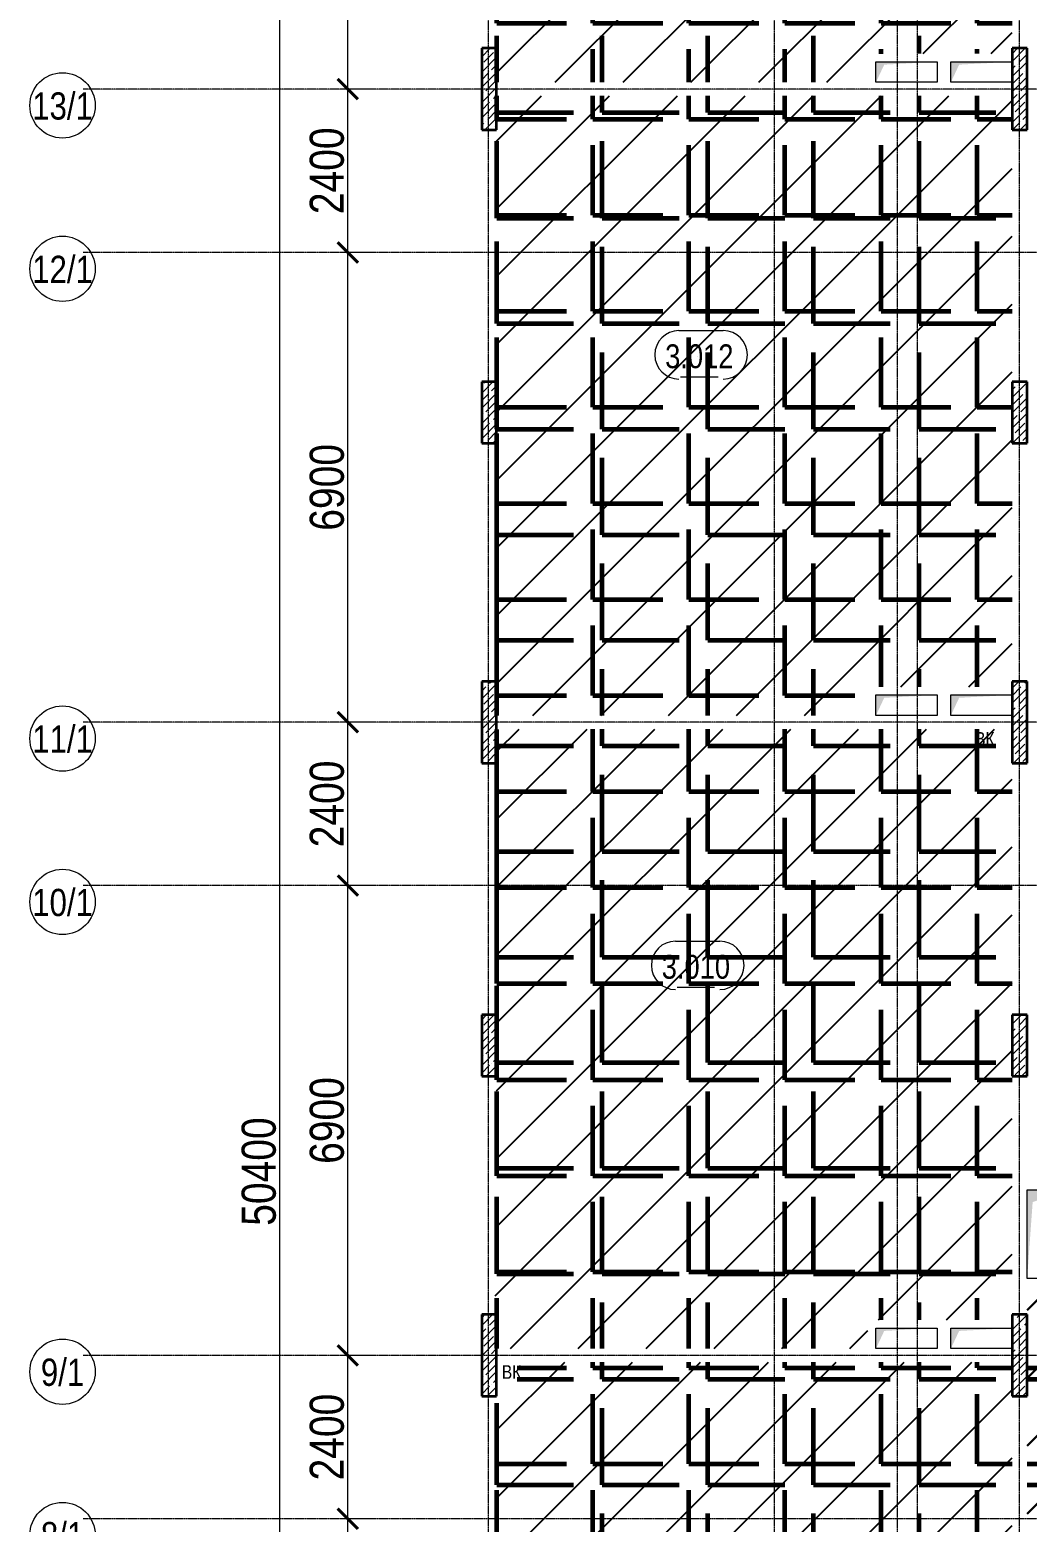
# Model space of a CAD drawing. Header units: millimetres. Extents: x -65509 to 912790, y 446 to 713294.
# Drawn here: x -6855 to 7790, y 340601 to 362521 of the extents above; entities that cross this region are included whole.
import ezdxf
from ezdxf.enums import TextEntityAlignment as Align

# ---------------------------------------------------------------- set-up
doc = ezdxf.new("R2010")
doc.units = ezdxf.units.MM
doc.linetypes.add('CENTER2', pattern=[28.575, 19.05, -3.175, 3.175, -3.175])
doc.linetypes.add('HIDDEN2', pattern=[4.7625, 3.175, -1.5875])
doc.layers.get('Defpoints').update_dxf_attribs({"color": 250})
doc.layers.add('1.1) Нал. пол 1 вып. классы в 1 блоке', color=5, linetype='Continuous')
for name, color, linetype, lineweight in [('8.1) Нал. пол 8 вып.', 190, 'Continuous', 30), ('8.2) Линолеум 8 вып', 90, 'Continuous', 60), ('9.1) Линолеум 9  9.2 Инв', 3, 'Continuous', 60), ('АР_Area', 250, 'Continuous', 5), ('АР_Колонны', 250, 'Continuous', 30), ('АР_Отверстия', 250, 'Continuous', 9), ('АР_Стены ЖБ', 250, 'Continuous', 35), ('АР_Штриховка', 250, 'Continuous', 0), ('ВК_Шахты', 250, 'Continuous', 9), ('ОВ_Шахты', 250, 'Continuous', 5), ('РД_Оси_100', 250, 'Continuous', 0), ('РД_Оси_размер', 250, 'Continuous', 0)]:
    doc.layers.add(name, color=color, linetype=linetype, lineweight=lineweight)
doc.styles.add('style1', font='ARIALN.TTF')
doc.styles.add('ккк', font='isocpeur.ttf', dxfattribs={"width": 0.85, "oblique": 15})
doc.dimstyles.new('Dim100_ареал', dxfattribs={"dimscale": 100, "dimtxt": 2.5, "dimasz": 1, "dimexe": 1, "dimexo": 1, "dimgap": 0.5, "dimtad": 1, "dimzin": 12, "dimdsep": 46, "dimtxsty": 'style1', "dimblk": 'ARCHTICK', "dimcen": 1, "dimdle": 1, "dimclrd": 256, "dimclre": 256, "dimaunit": 1, "dimadec": 0, "dimazin": 3, "dimtfac": 1, "dimtmove": 1, "dimatfit": 3, "dimldrblk": 'OPEN30', "dimfxl": 4, "dimfxlon": 1, "dimtolj": 1, "dimtzin": 0, "dimlwd": 9, "dimlwe": 9, "dimarcsym": 0})
pattern_1 = [(45, (-1573151.94, 142401.4), (-498.4042, 498.4042), [])]
pattern_2 = [(0, (0, 0), (0, 1550.67), [1127.76, -422.91]), (90, (0, 0), (-1550.67, 9e-14), [1127.76, -422.91])]
pattern_3 = [(0, (0, 0), (0, 1410.97), [1026.16, -384.81]), (90, (0, 0), (-1410.97, 9e-14), [1026.16, -384.81])]

# ---------------------------------------------------------------- blocks, each defined once
blk = doc.blocks.new('otv')
at = {"linetype": 'Continuous'}
blk.add_lwpolyline([(0, -1), (0, 0), (1, 0), (1, -1)], close=True, dxfattribs=at)
blk.add_solid([(0, -1), (0, 0), (0.135, -0.137), (1, 0)], dxfattribs=at)
blk = doc.blocks.new('A-iden')
at = {"linetype": 'Continuous', "lineweight": 5}
blk.add_circle((0, -4), 3, dxfattribs=at)
at = {"color": 0, "linetype": 'Continuous', "lineweight": 20, "style": 'ккк', "width": 0.85}
blk.add_attdef('ID', text='', height=8, dxfattribs=at).set_placement((0.31, -3.85), align=Align.MIDDLE_CENTER)
blk = doc.blocks.new('_ArchTick')
at = {"color": 0, "linetype": 'ByBlock', "const_width": 0.15}
blk.add_lwpolyline([(-0.5, -0.5), (0.5, 0.5)], dxfattribs=at)
blk = doc.blocks.new('*D67')
at = {"layer": 'Defpoints', "color": 0, "transparency": 16777216}
for p in [(1193587, 156013), (1194587, 156013), (1194587, 151813)]:
    blk.add_point(p, dxfattribs=at)
at = {"layer": 'РД_Оси_размер', "lineweight": 9, "transparency": 16777216}
for p, q in [((1193587, 151713), (1193587, 156113)), ((1193987, 156013), (1193487, 156013)), ((1193987, 151813), (1193487, 151813))]:
    blk.add_line(p, q, dxfattribs=at)
at = {"layer": 'РД_Оси_размер', "lineweight": 9, "transparency": 16777216, "xscale": 300, "yscale": 300, "zscale": 300}
for p, rotation in [((1193587, 156013), 90), ((1193587, 151813), 270)]:
    blk.add_blockref('_ArchTick', p, dxfattribs=dict(at, rotation=rotation))
at = {"layer": 'РД_Оси_размер', "color": 0, "transparency": 16777216, "insert": (1193282, 153913), "char_height": 500, "attachment_point": 5, "rotation": 90, "style": 'style1'}
blk.add_mtext('\\A1;4200', dxfattribs=at)
blk = doc.blocks.new('_Open30')
at = {"color": 0, "linetype": 'ByBlock', "lineweight": -2}
for p, q in [((-1, 0.268), (0, 0)), ((0, 0), (-1, -0.268)), ((0, 0), (-1, 0))]:
    blk.add_line(p, q, dxfattribs=at)
blk = doc.blocks.new('*D68')
at = {"layer": 'Defpoints', "color": 0, "transparency": 16777216}
for p in [(1193587, 158413), (1194587, 158413), (1194587, 156013)]:
    blk.add_point(p, dxfattribs=at)
at = {"layer": 'РД_Оси_размер', "lineweight": 9, "transparency": 16777216}
for p, q in [((1193587, 155913), (1193587, 158513)), ((1193987, 158413), (1193487, 158413)), ((1193987, 156013), (1193487, 156013))]:
    blk.add_line(p, q, dxfattribs=at)
at = {"layer": 'РД_Оси_размер', "lineweight": 9, "transparency": 16777216, "xscale": 300, "yscale": 300, "zscale": 300}
for p, rotation in [((1193587, 158413), 90), ((1193587, 156013), 270)]:
    blk.add_blockref('_ArchTick', p, dxfattribs=dict(at, rotation=rotation))
at = {"layer": 'РД_Оси_размер', "color": 0, "transparency": 16777216, "insert": (1193282, 157213), "char_height": 500, "attachment_point": 5, "rotation": 90, "style": 'style1'}
blk.add_mtext('\\A1;2400', dxfattribs=at)
blk = doc.blocks.new('*D69')
at = {"layer": 'Defpoints', "color": 0, "transparency": 16777216}
for p in [(1193587, 165313), (1194587, 165313), (1194587, 158413)]:
    blk.add_point(p, dxfattribs=at)
at = {"layer": 'РД_Оси_размер', "lineweight": 9, "transparency": 16777216}
for p, q in [((1193987, 165313), (1193487, 165313)), ((1193587, 158313), (1193587, 165413)), ((1193987, 158413), (1193487, 158413))]:
    blk.add_line(p, q, dxfattribs=at)
at = {"layer": 'РД_Оси_размер', "lineweight": 9, "transparency": 16777216, "xscale": 300, "yscale": 300, "zscale": 300}
for p, rotation in [((1193587, 165313), 90), ((1193587, 158413), 270)]:
    blk.add_blockref('_ArchTick', p, dxfattribs=dict(at, rotation=rotation))
at = {"layer": 'РД_Оси_размер', "color": 0, "transparency": 16777216, "insert": (1193282, 161863), "char_height": 500, "attachment_point": 5, "rotation": 90, "style": 'style1'}
blk.add_mtext('\\A1;6900', dxfattribs=at)
blk = doc.blocks.new('*D70')
at = {"layer": 'Defpoints', "color": 0, "transparency": 16777216}
for p in [(1193587, 167713), (1194587, 167713), (1194587, 165313)]:
    blk.add_point(p, dxfattribs=at)
at = {"layer": 'РД_Оси_размер', "lineweight": 9, "transparency": 16777216}
for p, q in [((1193987, 167713), (1193487, 167713)), ((1193587, 165213), (1193587, 167813)), ((1193987, 165313), (1193487, 165313))]:
    blk.add_line(p, q, dxfattribs=at)
at = {"layer": 'РД_Оси_размер', "lineweight": 9, "transparency": 16777216, "xscale": 300, "yscale": 300, "zscale": 300}
for p, rotation in [((1193587, 167713), 90), ((1193587, 165313), 270)]:
    blk.add_blockref('_ArchTick', p, dxfattribs=dict(at, rotation=rotation))
at = {"layer": 'РД_Оси_размер', "color": 0, "transparency": 16777216, "insert": (1193282, 166513), "char_height": 500, "attachment_point": 5, "rotation": 90, "style": 'style1'}
blk.add_mtext('\\A1;2400', dxfattribs=at)
blk = doc.blocks.new('*D71')
at = {"layer": 'Defpoints', "color": 0, "transparency": 16777216}
for p in [(1193587, 174613), (1194587, 174613), (1194587, 167713)]:
    blk.add_point(p, dxfattribs=at)
at = {"layer": 'РД_Оси_размер', "lineweight": 9, "transparency": 16777216}
for p, q in [((1193587, 167613), (1193587, 174713)), ((1193987, 174613), (1193487, 174613)), ((1193987, 167713), (1193487, 167713))]:
    blk.add_line(p, q, dxfattribs=at)
at = {"layer": 'РД_Оси_размер', "lineweight": 9, "transparency": 16777216, "xscale": 300, "yscale": 300, "zscale": 300}
for p, rotation in [((1193587, 174613), 90), ((1193587, 167713), 270)]:
    blk.add_blockref('_ArchTick', p, dxfattribs=dict(at, rotation=rotation))
at = {"layer": 'РД_Оси_размер', "color": 0, "transparency": 16777216, "insert": (1193282, 171163), "char_height": 500, "attachment_point": 5, "rotation": 90, "style": 'style1'}
blk.add_mtext('\\A1;6900', dxfattribs=at)
blk = doc.blocks.new('*D72')
at = {"layer": 'Defpoints', "color": 0, "transparency": 16777216}
for p in [(1193587, 177013), (1194587, 177013), (1194587, 174613)]:
    blk.add_point(p, dxfattribs=at)
at = {"layer": 'РД_Оси_размер', "lineweight": 9, "transparency": 16777216}
for p, q in [((1193987, 177013), (1193487, 177013)), ((1193587, 174513), (1193587, 177113)), ((1193987, 174613), (1193487, 174613))]:
    blk.add_line(p, q, dxfattribs=at)
at = {"layer": 'РД_Оси_размер', "lineweight": 9, "transparency": 16777216, "xscale": 300, "yscale": 300, "zscale": 300}
for p, rotation in [((1193587, 177013), 90), ((1193587, 174613), 270)]:
    blk.add_blockref('_ArchTick', p, dxfattribs=dict(at, rotation=rotation))
at = {"layer": 'РД_Оси_размер', "color": 0, "transparency": 16777216, "insert": (1193282, 175813), "char_height": 500, "attachment_point": 5, "rotation": 90, "style": 'style1'}
blk.add_mtext('\\A1;2400', dxfattribs=at)
blk = doc.blocks.new('*D74')
at = {"layer": 'Defpoints', "color": 0, "transparency": 16777216}
for p in [(1193587, 183613), (1194587, 183613), (1194587, 177013)]:
    blk.add_point(p, dxfattribs=at)
at = {"layer": 'РД_Оси_размер', "lineweight": 9, "transparency": 16777216}
for p, q in [((1193587, 176913), (1193587, 183713)), ((1193987, 183613), (1193487, 183613)), ((1193987, 177013), (1193487, 177013))]:
    blk.add_line(p, q, dxfattribs=at)
at = {"layer": 'РД_Оси_размер', "lineweight": 9, "transparency": 16777216, "xscale": 300, "yscale": 300, "zscale": 300}
for p, rotation in [((1193587, 183613), 90), ((1193587, 177013), 270)]:
    blk.add_blockref('_ArchTick', p, dxfattribs=dict(at, rotation=rotation))
at = {"layer": 'РД_Оси_размер', "color": 0, "transparency": 16777216, "insert": (1193282, 180313), "char_height": 500, "attachment_point": 5, "rotation": 90, "style": 'style1'}
blk.add_mtext('\\A1;6600', dxfattribs=at)
blk = doc.blocks.new('*D92')
at = {"layer": 'Defpoints', "color": 0, "transparency": 16777216}
for p in [(1192587, 186313), (1194587, 186313), (1194587, 135913)]:
    blk.add_point(p, dxfattribs=at)
at = {"layer": 'РД_Оси_размер', "lineweight": 9, "transparency": 16777216}
for p, q in [((1192587, 135813), (1192587, 186413)), ((1192987, 186313), (1192487, 186313)), ((1192987, 135913), (1192487, 135913))]:
    blk.add_line(p, q, dxfattribs=at)
at = {"layer": 'РД_Оси_размер', "lineweight": 9, "transparency": 16777216, "xscale": 300, "yscale": 300, "zscale": 300}
for p, rotation in [((1192587, 186313), 90), ((1192587, 135913), 270)]:
    blk.add_blockref('_ArchTick', p, dxfattribs=dict(at, rotation=rotation))
at = {"layer": 'РД_Оси_размер', "color": 0, "transparency": 16777216, "insert": (1192282, 161113), "char_height": 500, "attachment_point": 5, "rotation": 90, "style": 'style1'}
blk.add_mtext('\\A1;50400', dxfattribs=at)
blk = doc.blocks.new('MOK-МаркаПом_овал_ареал')
for p, q in [((-2.99, 3.76), (3.52, 3.76)), ((-2.75, -3), (2.75, -3))]:
    blk.add_line(p, q)
for centre, radius, start, end in [((-2.99, 0.21), 3.55, 90, 270), ((3.52, 0.21), 3.55, 270, 90), ((-7.41, 0), 7.16, 0, 0.001)]:
    blk.add_arc(centre, radius, start, end)
at = {"color": 0, "style": 'style1'}
blk.add_attdef('АР-ПОМЕЩЕНИЕ:НОМЕР', text='', height=3, dxfattribs=at).set_placement((0.26, 0), align=Align.MIDDLE)
blk = doc.blocks.new('оси_рен')
at = {"layer": 'РД_Оси_100', "color": 251, "linetype": 'CENTER2', "true_color": 0x636466}
for p, q in [((1195652.916, 135558.25), (1195652.916, 223268.25)), ((1199852.916, 135558.25), (1199852.916, 223268.25)), ((1225207.916, 177013.25), (1189697.958, 177013.25)), ((1225207.916, 174613.25), (1189697.958, 174613.25)), ((1225207.916, 167713.25), (1189697.958, 167713.25)), ((1225207.916, 165313.25), (1189697.958, 165313.25)), ((1225207.916, 158413.25), (1189697.958, 158413.25)), ((1225207.916, 156013.25), (1189697.958, 156013.25))]:
    blk.add_line(p, q, dxfattribs=at)
for points in [[(1201652.916, 223268.25), (1201652.916, 135558.25)], [(1201952.916, 135558.25), (1201952.916, 223268.25)], [(1203452.916, 135558.25), (1203452.916, 223268.25)]]:
    blk.add_lwpolyline(points, dxfattribs=at)
at = {"layer": 'РД_Оси_100', "color": 251, "true_color": 0x636466}
ref = blk.add_blockref('A-iden', (1189397.958, 177413.25), dxfattribs=dict(at, xscale=160, yscale=160))
ref.add_attrib('ID', '13/1', dxfattribs={"layer": '0', "linetype": 'Continuous', "height": 400, "style": 'style1'}).set_placement((1189397.958, 176773.25), align=Align.MIDDLE)
ref = blk.add_blockref('A-iden', (1189397.958, 175013.25), dxfattribs=dict(at, xscale=160, yscale=160))
ref.add_attrib('ID', '12/1', dxfattribs={"layer": '0', "linetype": 'Continuous', "height": 400, "style": 'style1'}).set_placement((1189397.958, 174373.25), align=Align.MIDDLE)
ref = blk.add_blockref('A-iden', (1189397.958, 168113.25), dxfattribs=dict(at, xscale=160, yscale=160))
ref.add_attrib('ID', '11/1', dxfattribs={"layer": '0', "linetype": 'Continuous', "height": 400, "style": 'style1'}).set_placement((1189397.958, 167473.25), align=Align.MIDDLE)
ref = blk.add_blockref('A-iden', (1189397.958, 165713.25), dxfattribs=dict(at, xscale=160, yscale=160))
ref.add_attrib('ID', '10/1', dxfattribs={"layer": '0', "linetype": 'Continuous', "height": 400, "style": 'style1'}).set_placement((1189397.958, 165073.25), align=Align.MIDDLE)
ref = blk.add_blockref('A-iden', (1189397.958, 158813.25), dxfattribs=dict(at, xscale=160, yscale=160))
ref.add_attrib('ID', '9/1', dxfattribs={"layer": '0', "linetype": 'Continuous', "height": 400, "style": 'style1'}).set_placement((1189397.958, 158173.25), align=Align.MIDDLE)
ref = blk.add_blockref('A-iden', (1189397.958, 156413.25), dxfattribs=dict(at, xscale=160, yscale=160))
ref.add_attrib('ID', '8/1', dxfattribs={"layer": '0', "linetype": 'Continuous', "height": 400, "style": 'style1'}).set_placement((1189397.958, 155773.25), align=Align.MIDDLE)
at = {"layer": 'РД_Оси_размер', "color": 251, "true_color": 0x636466}
for base, p1, p2, picture, middle in [((1192587.313, 186313.25), (1194587.313, 135913.25), (1194587.313, 186313.25), '*D92', (1192282.026, 161113.25)), ((1193587.313, 183613.25), (1194587.313, 177013.25), (1194587.313, 183613.25), '*D74', (1193282.026, 180313.25)), ((1193587.313, 177013.25), (1194587.313, 174613.25), (1194587.313, 177013.25), '*D72', (1193282.026, 175813.25)), ((1193587.313, 174613.25), (1194587.313, 167713.25), (1194587.313, 174613.25), '*D71', (1193282.026, 171163.25)), ((1193587.313, 167713.25), (1194587.313, 165313.25), (1194587.313, 167713.25), '*D70', (1193282.026, 166513.25)), ((1193587.313, 165313.25), (1194587.313, 158413.25), (1194587.313, 165313.25), '*D69', (1193282.026, 161863.25)), ((1193587.313, 158413.25), (1194587.313, 156013.25), (1194587.313, 158413.25), '*D68', (1193282.026, 157213.25)), ((1193587.313, 156013.25), (1194587.313, 151813.25), (1194587.313, 156013.25), '*D67', (1193282.026, 153913.25))]:
    dim = blk.add_linear_dim(base=base, p1=p1, p2=p2, angle=90, dimstyle='Dim100_ареал', override={"dimtxt": 5, "dimasz": 3}, dxfattribs=at)
    dim.commit()
    dim.dimension.update_dxf_attribs({"geometry": picture, "text_midpoint": middle})

msp = doc.modelspace()

# ---------------------------------------------------------------- hatches: boundary and pattern name
at = {"layer": '1.1) Нал. пол 1 вып. классы в 1 блоке'}
h = msp.add_hatch(dxfattribs=at)
h.set_pattern_fill('ANSI31', color=256, scale=222)
h.set_pattern_definition(pattern_1)
h.paths.add_polyline_path([(7570, 369950.607), (7570, 370405.607), (7350, 370405.607), (7350, 370825.607), (0, 370825.607), (0, 369950.607), (-20, 368750.607), (-20, 367850.607), (-20, 366650.607), (0, 366650.607), (0, 365750.607), (-20, 362450.607), (-20, 362250.607), (0, 362250.607), (0, 361750.607), (150, 361750.607), (5450, 361750.607), (5450, 362170.587), (7570, 362170.948), (7570, 362250.607), (7570, 365750.607), (7570, 366650.607), (7570, 367050.607)])
h = msp.add_hatch(dxfattribs=at)
h.set_pattern_fill('ANSI31', color=256, scale=222)
h.set_pattern_definition(pattern_1)
h.paths.add_polyline_path([(7570, 360750.607), (7570, 361050.607), (7570, 361550.607), (0, 361550.607), (0, 361050.607), (-20, 360650.607), (-20, 359450.607), (-20, 358550.607), (-20, 357350.607), (0, 357350.607), (0, 356450.607), (-20, 353150.607), (-20, 352950.607), (0, 352950.607), (0, 352450.607), (150, 352450.607), (5450, 352450.607), (5450, 352870.587), (7570, 352870.948), (7570, 352950.607), (7570, 356450.607), (7570, 357350.607), (7570, 357850.607)])
h = msp.add_hatch(dxfattribs=at)
h.set_pattern_fill('ANSI31', color=256, scale=222)
h.set_pattern_definition(pattern_1)
h.paths.add_polyline_path([(7570, 351450.607), (7570, 351580.607), (7350, 351580.607), (7350, 352250.607), (8.063, 352250.607), (0, 352242.544), (0, 351750.607), (-20, 351350.607), (-20, 350150.607), (-20, 349250.607), (-20, 348050.607), (0, 348050.607), (0, 347150.607), (-20, 343850.607), (-20, 343650.607), (0, 343650.607), (0, 343150.607), (150, 343150.607), (5450, 343150.607), (5450, 343570.745), (7570, 343571.107), (7570, 343650.607), (7570, 345940.607), (7570, 347150.607), (7570, 348050.607), (7570, 348550.607)])
h = msp.add_hatch(dxfattribs=at)
h.set_pattern_fill('ANSI31', color=256, scale=222)
h.set_pattern_definition(pattern_1)
h.paths.add_polyline_path([(7570, 342150.607), (7570, 342150.607), (7570, 342450.607), (7570, 342950.607), (299.892, 342950.607), (299.892, 342350.608), (-20, 342350.608), (-20, 342050.607), (-20, 340850.607), (-20, 339950.607), (-20, 338750.607), (0, 338750.607), (0, 337850.607), (-20, 334550.607), (-20, 334350.607), (0, 334350.607), (0, 333860.607), (150, 333860.607), (5250, 333860.607), (5250, 334280.607), (7570, 334280.607), (7570, 337850.607), (7570, 338750.607), (7570, 339250.607)])
at = {"layer": '8.1) Нал. пол 8 вып.'}
h = msp.add_hatch(dxfattribs=at)
h.set_pattern_fill('ANSI31', color=256, scale=222)
h.paths.add_polyline_path([(11149.997, 345740.607), (8509.998, 345740.607), (8509.998, 343930.608), (7790, 343930.362), (7790, 328460.607), (12070, 328460.607), (12070, 332650.607), (11380, 332650.607), (11380, 332650.607), (11180, 332650.607), (11180, 334850.607), (11180, 335050.607), (11180, 336350.607), (11180, 340750.607), (11180, 340970.607), (12070, 340970.607), (12070, 343930.607), (11270, 343930.608), (11149.997, 343930.608)])
at = {"layer": '8.2) Линолеум 8 вып'}
h = msp.add_hatch(dxfattribs=at)
h.set_pattern_fill('ANGLE', color=256, scale=222)
h.set_pattern_definition(pattern_2)
h.paths.add_polyline_path([(7570, 369950.607), (7570, 370405.607), (7350, 370405.607), (7350, 370825.607), (0, 370825.607), (0, 369950.607), (-20, 368750.607), (-20, 367850.607), (-20, 366650.607), (0, 366650.607), (0, 365750.607), (-20, 362450.607), (-20, 362250.607), (0, 362250.607), (0, 361750.607), (150, 361750.607), (5450, 361750.607), (5450, 362170.587), (7570, 362170.948), (7570, 362250.607), (7570, 365750.607), (7570, 366650.607), (7570, 367050.607)])
h = msp.add_hatch(dxfattribs=at)
h.set_pattern_fill('ANGLE', color=256, scale=222)
h.set_pattern_definition(pattern_2)
h.paths.add_polyline_path([(7570, 360750.607), (7570, 361050.607), (7570, 361550.607), (0, 361550.607), (0, 361050.607), (-20, 360650.607), (-20, 359450.607), (-20, 358550.607), (-20, 357350.607), (0, 357350.607), (0, 356450.607), (-20, 353150.607), (-20, 352950.607), (0, 352950.607), (0, 352450.607), (150, 352450.607), (5450, 352450.607), (5450, 352870.587), (7570, 352870.948), (7570, 352950.607), (7570, 356450.607), (7570, 357350.607), (7570, 357850.607)])
h = msp.add_hatch(dxfattribs=at)
h.set_pattern_fill('ANGLE', color=256, scale=222)
h.set_pattern_definition(pattern_2)
h.paths.add_polyline_path([(7570, 351450.607), (7570, 351580.607), (7350, 351580.607), (7350, 352250.607), (8.063, 352250.607), (0, 352242.544), (0, 351750.607), (-20, 351350.607), (-20, 350150.607), (-20, 349250.607), (-20, 348050.607), (0, 348050.607), (0, 347150.607), (-20, 343850.607), (-20, 343650.607), (0, 343650.607), (0, 343150.607), (150, 343150.607), (5450, 343150.607), (5450, 343570.745), (7570, 343571.107), (7570, 343650.607), (7570, 345940.607), (7570, 347150.607), (7570, 348050.607), (7570, 348550.607)])
h = msp.add_hatch(dxfattribs=at)
h.set_pattern_fill('ANGLE', color=256, scale=222)
h.set_pattern_definition(pattern_2)
h.paths.add_polyline_path([(11149.997, 345740.607), (8509.998, 345740.607), (8509.998, 343930.608), (7790, 343930.362), (7790, 328460.607), (12070, 328460.607), (12070, 332650.607), (11380, 332650.607), (11380, 332650.607), (11180, 332650.607), (11180, 334850.607), (11180, 335050.607), (11180, 336350.607), (11180, 340750.607), (11180, 340970.607), (12070, 340970.607), (12070, 343930.607), (11270, 343930.608), (11149.997, 343930.608)])
h = msp.add_hatch(dxfattribs=at)
h.set_pattern_fill('ANGLE', color=256, scale=222)
h.set_pattern_definition(pattern_2)
h.paths.add_polyline_path([(7570, 342150.607), (7570, 342150.607), (7570, 342450.607), (7570, 342950.607), (299.892, 342950.607), (299.892, 342350.608), (-20, 342350.608), (-20, 342050.607), (-20, 340850.607), (-20, 339950.607), (-20, 338750.607), (0, 338750.607), (0, 337850.607), (-20, 334550.607), (-20, 334350.607), (0, 334350.607), (0, 333860.607), (150, 333860.607), (5250, 333860.607), (5250, 334280.607), (7570, 334280.607), (7570, 337850.607), (7570, 338750.607), (7570, 339250.607)])
at = {"layer": '9.1) Линолеум 9  9.2 Инв'}
h = msp.add_hatch(dxfattribs=at)
h.set_pattern_fill('ANGLE', color=256, scale=202)
h.set_pattern_definition(pattern_3)
h.paths.add_polyline_path([(7570, 369950.607), (7570, 370405.607), (7350, 370405.607), (7350, 370825.607), (0, 370825.607), (0, 369950.607), (-20, 368750.607), (-20, 367850.607), (-20, 366650.607), (0, 366650.607), (0, 365750.607), (-20, 362450.607), (-20, 362250.607), (0, 362250.607), (0, 361750.607), (150, 361750.607), (5450, 361750.607), (5450, 362170.587), (7570, 362170.948), (7570, 362250.607), (7570, 365750.607), (7570, 366650.607), (7570, 367050.607)])
h = msp.add_hatch(dxfattribs=at)
h.set_pattern_fill('ANGLE', color=256, scale=202)
h.set_pattern_definition(pattern_3)
h.paths.add_polyline_path([(7570, 360750.607), (7570, 361050.607), (7570, 361550.607), (0, 361550.607), (0, 361050.607), (-20, 360650.607), (-20, 359450.607), (-20, 358550.607), (-20, 357350.607), (0, 357350.607), (0, 356450.607), (-20, 353150.607), (-20, 352950.607), (0, 352950.607), (0, 352450.607), (150, 352450.607), (5450, 352450.607), (5450, 352870.587), (7570, 352870.948), (7570, 352950.607), (7570, 356450.607), (7570, 357350.607), (7570, 357850.607)])
h = msp.add_hatch(dxfattribs=at)
h.set_pattern_fill('ANGLE', color=256, scale=202)
h.set_pattern_definition(pattern_3)
h.paths.add_polyline_path([(7570, 351450.607), (7570, 351580.607), (7350, 351580.607), (7350, 352250.607), (8.063, 352250.607), (0, 352242.544), (0, 351750.607), (-20, 351350.607), (-20, 350150.607), (-20, 349250.607), (-20, 348050.607), (0, 348050.607), (0, 347150.607), (-20, 343850.607), (-20, 343650.607), (0, 343650.607), (0, 343150.607), (150, 343150.607), (5450, 343150.607), (5450, 343570.745), (7570, 343571.107), (7570, 343650.607), (7570, 345940.607), (7570, 347150.607), (7570, 348050.607), (7570, 348550.607)])
h = msp.add_hatch(dxfattribs=at)
h.set_pattern_fill('ANGLE', color=256, scale=202)
h.set_pattern_definition(pattern_3)
h.paths.add_polyline_path([(11149.997, 345740.607), (8509.998, 345740.607), (8509.998, 343930.608), (7790, 343930.362), (7790, 328460.607), (12070, 328460.607), (12070, 332650.607), (11380, 332650.607), (11380, 332650.607), (11180, 332650.607), (11180, 334850.607), (11180, 335050.607), (11180, 336350.607), (11180, 340750.607), (11180, 340970.607), (12070, 340970.607), (12070, 343930.607), (11270, 343930.608), (11149.997, 343930.608)])
h = msp.add_hatch(dxfattribs=at)
h.set_pattern_fill('ANGLE', color=256, scale=202)
h.set_pattern_definition(pattern_3)
h.paths.add_polyline_path([(7570, 342150.607), (7570, 342150.607), (7570, 342450.607), (7570, 342950.607), (299.892, 342950.607), (299.892, 342350.608), (-20, 342350.608), (-20, 342050.607), (-20, 340850.607), (-20, 339950.607), (-20, 338750.607), (0, 338750.607), (0, 337850.607), (-20, 334550.607), (-20, 334350.607), (0, 334350.607), (0, 333860.607), (150, 333860.607), (5250, 333860.607), (5250, 334280.607), (7570, 334280.607), (7570, 337850.607), (7570, 338750.607), (7570, 339250.607)])

# ---------------------------------------------------------------- linework, layer by layer
at = {"layer": 'АР_Колонны', "linetype": 'HIDDEN2'}
for p, q in [((-220, 362250.607), (0, 362250.607)), ((-220, 361050.607), (-220, 362250.607)), ((0, 362250.607), (0, 361050.607)), ((7570, 362250.607), (7790, 362250.607)), ((7570, 361050.607), (7570, 362250.607)), ((7790, 362250.607), (7790, 361050.607)), ((0, 361050.607), (-220, 361050.607)), ((7790, 361050.607), (7570, 361050.607)), ((-220, 357350.607), (0, 357350.607)), ((-220, 356450.607), (-220, 357350.607)), ((0, 357350.607), (0, 356450.607)), ((7570, 357350.607), (7790, 357350.607)), ((7570, 356450.607), (7570, 357350.607)), ((7790, 357350.607), (7790, 356450.607)), ((0, 356450.607), (-220, 356450.607)), ((7790, 356450.607), (7570, 356450.607)), ((-220, 352950.607), (0, 352950.607)), ((-220, 351750.607), (-220, 352950.607)), ((0, 352950.607), (0, 351750.607)), ((7570, 352950.607), (7790, 352950.607)), ((7570, 351750.607), (7570, 352950.607)), ((7790, 352950.607), (7790, 351750.607)), ((0, 351750.607), (-220, 351750.607)), ((7790, 351750.607), (7570, 351750.607)), ((-220, 348050.607), (0, 348050.607)), ((-220, 347150.607), (-220, 348050.607)), ((0, 348050.607), (0, 347150.607)), ((7570, 348050.607), (7790, 348050.607)), ((7570, 347150.607), (7570, 348050.607)), ((7790, 348050.607), (7790, 347150.607)), ((0, 347150.607), (-220, 347150.607)), ((7790, 347150.607), (7570, 347150.607)), ((-220, 343650.607), (0, 343650.607)), ((-220, 342450.607), (-220, 343650.607)), ((0, 343650.607), (0, 342450.607)), ((7570, 343650.607), (7790, 343650.607)), ((7570, 342450.607), (7570, 343650.607)), ((7790, 343650.607), (7790, 342450.607)), ((0, 342450.607), (-220, 342450.607)), ((7790, 342450.607), (7570, 342450.607))]:
    msp.add_line(p, q, dxfattribs=at)
at = {"layer": 'АР_Колонны', "linetype": 'Continuous'}
for p, q in [((0, 362250.607), (-220, 362250.607)), ((-220, 362250.607), (-220, 361050.607)), ((0, 362250.607), (-220, 362250.607)), ((-220, 362250.607), (-220, 361050.607)), ((0, 361050.607), (0, 362250.607)), ((0, 361050.607), (0, 362250.607)), ((7790, 362250.607), (7570, 362250.607)), ((7570, 362250.607), (7570, 361050.607)), ((7790, 362250.607), (7570, 362250.607)), ((7570, 362250.607), (7570, 361050.607)), ((7790, 361050.607), (7790, 362250.607)), ((7790, 361050.607), (7790, 362250.607)), ((-220, 361050.607), (0, 361050.607)), ((-220, 361050.607), (0, 361050.607)), ((7570, 361050.607), (7790, 361050.607)), ((7570, 361050.607), (7790, 361050.607)), ((0, 357350.607), (-220, 357350.607)), ((-220, 357350.607), (-220, 356450.607)), ((0, 357350.607), (-220, 357350.607)), ((-220, 357350.607), (-220, 356450.607)), ((0, 356450.607), (0, 357350.607)), ((0, 356450.607), (0, 357350.607)), ((7790, 357350.607), (7570, 357350.607)), ((7570, 357350.607), (7570, 356450.607)), ((7790, 357350.607), (7570, 357350.607)), ((7570, 357350.607), (7570, 356450.607)), ((7790, 356450.607), (7790, 357350.607)), ((7790, 356450.607), (7790, 357350.607)), ((-220, 356450.607), (0, 356450.607)), ((-220, 356450.607), (0, 356450.607)), ((7570, 356450.607), (7790, 356450.607)), ((7570, 356450.607), (7790, 356450.607)), ((0, 352950.607), (-220, 352950.607)), ((-220, 352950.607), (-220, 351750.607)), ((0, 352950.607), (-220, 352950.607)), ((-220, 352950.607), (-220, 351750.607)), ((0, 351750.607), (0, 352950.607)), ((0, 351750.607), (0, 352950.607)), ((7790, 352950.607), (7570, 352950.607)), ((7570, 352950.607), (7570, 351750.607)), ((7790, 352950.607), (7570, 352950.607)), ((7570, 352950.607), (7570, 351750.607)), ((7790, 351750.607), (7790, 352950.607)), ((7790, 351750.607), (7790, 352950.607)), ((-220, 351750.607), (0, 351750.607)), ((-220, 351750.607), (0, 351750.607)), ((7570, 351750.607), (7790, 351750.607)), ((7570, 351750.607), (7790, 351750.607)), ((0, 348050.607), (-220, 348050.607)), ((-220, 348050.607), (-220, 347150.607)), ((0, 348050.607), (-220, 348050.607)), ((-220, 348050.607), (-220, 347150.607)), ((0, 347150.607), (0, 348050.607)), ((0, 347150.607), (0, 348050.607)), ((7790, 348050.607), (7570, 348050.607)), ((7570, 348050.607), (7570, 347150.607)), ((7790, 348050.607), (7570, 348050.607)), ((7570, 348050.607), (7570, 347150.607)), ((7790, 347150.607), (7790, 348050.607)), ((7790, 347150.607), (7790, 348050.607)), ((-220, 347150.607), (0, 347150.607)), ((-220, 347150.607), (0, 347150.607)), ((7570, 347150.607), (7790, 347150.607)), ((7570, 347150.607), (7790, 347150.607)), ((0, 343650.607), (-220, 343650.607)), ((-220, 343650.607), (-220, 342450.607)), ((0, 343650.607), (-220, 343650.607)), ((-220, 343650.607), (-220, 342450.607)), ((0, 342450.607), (0, 343650.607)), ((0, 342450.607), (0, 343650.607)), ((7790, 343650.607), (7570, 343650.607)), ((7570, 343650.607), (7570, 342450.607)), ((7790, 343650.607), (7570, 343650.607)), ((7570, 343650.607), (7570, 342450.607)), ((7790, 342450.607), (7790, 343650.607)), ((7790, 342450.607), (7790, 343650.607)), ((-220, 342450.607), (0, 342450.607)), ((-220, 342450.607), (0, 342450.607)), ((7570, 342450.607), (7790, 342450.607)), ((7570, 342450.607), (7790, 342450.607))]:
    msp.add_line(p, q, dxfattribs=at)
at = {"layer": 'АР_Стены ЖБ', "linetype": 'Continuous'}
for p, q in [((0, 362250.607), (-220, 362250.607)), ((-220, 362250.607), (-220, 361050.607)), ((0, 361050.607), (0, 362250.607)), ((7790, 362250.607), (7570, 362250.607)), ((7570, 362250.607), (7570, 361050.607)), ((7790, 361050.607), (7790, 362250.607)), ((-220, 361050.607), (0, 361050.607)), ((7570, 361050.607), (7790, 361050.607)), ((0, 357350.607), (-220, 357350.607)), ((-220, 357350.607), (-220, 356450.607)), ((0, 356450.607), (0, 357350.607)), ((7790, 357350.607), (7570, 357350.607)), ((7570, 357350.607), (7570, 356450.607)), ((7790, 356450.607), (7790, 357350.607)), ((-220, 356450.607), (0, 356450.607)), ((7570, 356450.607), (7790, 356450.607)), ((0, 352950.607), (-220, 352950.607)), ((-220, 352950.607), (-220, 351750.607)), ((0, 351750.607), (0, 352950.607)), ((7790, 352950.607), (7570, 352950.607)), ((7570, 352950.607), (7570, 351750.607)), ((7790, 351750.607), (7790, 352950.607)), ((-220, 351750.607), (0, 351750.607)), ((7570, 351750.607), (7790, 351750.607)), ((0, 348050.607), (-220, 348050.607)), ((-220, 348050.607), (-220, 347150.607)), ((0, 347150.607), (0, 348050.607)), ((7790, 348050.607), (7570, 348050.607)), ((7570, 348050.607), (7570, 347150.607)), ((7790, 347150.607), (7790, 348050.607)), ((-220, 347150.607), (0, 347150.607)), ((7570, 347150.607), (7790, 347150.607)), ((0, 343650.607), (-220, 343650.607)), ((-220, 343650.607), (-220, 342450.607)), ((0, 342450.607), (0, 343650.607)), ((7790, 343650.607), (7570, 343650.607)), ((7570, 343650.607), (7570, 342450.607)), ((7790, 342450.607), (7790, 343650.607)), ((-220, 342450.607), (0, 342450.607)), ((7570, 342450.607), (7790, 342450.607))]:
    msp.add_line(p, q, dxfattribs=at)
at = {"layer": 'АР_Штриховка', "linetype": 'Continuous'}
for p, q in [((-220, 362125.332), (-94.725, 362250.607)), ((-220, 362237.585), (-206.978, 362250.607)), ((-220, 361900.825), (0, 362120.825)), ((-187.184, 362045.895), (-46.867, 362186.212)), ((-18.804, 362214.275), (-18.804, 362214.275)), ((7570, 362057.608), (7762.999, 362250.607)), ((7570, 362169.861), (7650.746, 362250.607)), ((7670.541, 362045.895), (7790, 362165.354)), ((-215.247, 362017.832), (-215.247, 362017.832)), ((-102.994, 361905.579), (-102.994, 361905.579)), ((-74.93, 361933.642), (0, 362008.572)), ((7570, 361833.101), (7790, 362053.101)), ((7570, 361945.354), (7614.414, 361989.768)), ((7642.477, 362017.832), (7642.477, 362017.832)), ((7754.73, 361905.579), (7754.73, 361905.579)), ((7782.794, 361933.642), (7790, 361940.848)), ((-220, 361676.319), (0, 361896.319)), ((-220, 361788.572), (-131.057, 361877.515)), ((-159.12, 361624.946), (-18.804, 361765.262)), ((7570, 361608.595), (7790, 361828.595)), ((7586.351, 361737.199), (7726.667, 361877.515)), ((7698.604, 361624.946), (7790, 361716.342)), ((-220, 361451.813), (0, 361671.813)), ((-220, 361564.066), (-215.247, 361568.819)), ((-187.184, 361596.882), (-187.184, 361596.882)), ((-74.93, 361484.629), (-74.93, 361484.629)), ((-46.867, 361512.692), (0, 361559.559)), ((7570, 361384.089), (7790, 361604.089)), ((7570, 361496.342), (7642.477, 361568.819)), ((7670.541, 361596.882), (7670.541, 361596.882)), ((7782.794, 361484.629), (7782.794, 361484.629)), ((-220, 361339.559), (-102.994, 361456.566)), ((-220, 361227.306), (0, 361447.306)), ((-131.057, 361203.996), (0, 361335.053)), ((7570, 361159.582), (7790, 361379.582)), ((7586.351, 361288.186), (7586.351, 361288.186)), ((7614.414, 361316.249), (7754.73, 361456.566)), ((7726.667, 361203.996), (7790, 361267.329)), ((-220, 361115.053), (-187.184, 361147.869)), ((-172.193, 361050.607), (0, 361222.8)), ((-159.12, 361175.933), (-159.12, 361175.933)), ((-46.867, 361063.68), (-46.867, 361063.68)), ((-18.804, 361091.743), (0, 361110.547)), ((7573.278, 361050.607), (7670.541, 361147.869)), ((7685.531, 361050.607), (7790, 361155.076)), ((7698.604, 361175.933), (7698.604, 361175.933)), ((-220, 357186.191), (-55.584, 357350.607)), ((-215.247, 357303.197), (-215.247, 357303.197)), ((-187.184, 357331.261), (-167.837, 357350.607)), ((7570, 357342.973), (7577.634, 357350.607)), ((7570, 357118.467), (7790, 357338.467)), ((7642.477, 357303.197), (7642.477, 357303.197)), ((7670.541, 357331.261), (7689.887, 357350.607)), ((-220, 356961.685), (0, 357181.685)), ((-220, 357073.938), (-131.057, 357162.881)), ((-102.994, 357190.944), (-102.994, 357190.944)), ((-74.93, 357219.007), (0, 357293.938)), ((7570, 357230.72), (7614.414, 357275.134)), ((7570, 356893.96), (7790, 357113.96)), ((7586.351, 357022.564), (7726.667, 357162.881)), ((7754.73, 357190.944), (7754.73, 357190.944)), ((7782.794, 357219.007), (7790, 357226.214)), ((-220, 356737.178), (0, 356957.178)), ((-187.184, 356882.248), (-187.184, 356882.248)), ((-159.12, 356910.311), (-18.804, 357050.628)), ((7570, 356669.454), (7790, 356889.454)), ((7670.541, 356882.248), (7670.541, 356882.248)), ((7698.604, 356910.311), (7790, 357001.707)), ((-220, 356849.431), (-215.247, 356854.184)), ((-220, 356624.925), (-102.994, 356741.931)), ((-220, 356512.672), (0, 356732.672)), ((-74.93, 356769.995), (-74.93, 356769.995)), ((-46.867, 356798.058), (0, 356844.925)), ((7570, 356781.707), (7642.477, 356854.184)), ((7575.659, 356450.607), (7790, 356664.948)), ((7614.414, 356601.615), (7754.73, 356741.931)), ((7782.794, 356769.995), (7782.794, 356769.995)), ((-159.12, 356461.298), (-159.12, 356461.298)), ((-131.057, 356489.362), (0, 356620.418)), ((-57.558, 356450.607), (0, 356508.165)), ((7586.351, 356573.551), (7586.351, 356573.551)), ((7698.604, 356461.298), (7698.604, 356461.298)), ((7726.667, 356489.362), (7790, 356552.694)), ((-220, 352920.569), (-189.962, 352950.607)), ((-220, 352696.063), (0, 352916.063)), ((-102.994, 352925.322), (-77.709, 352950.607)), ((7570, 352852.845), (7667.762, 352950.607)), ((7754.73, 352925.322), (7780.015, 352950.607)), ((-220, 352808.316), (-159.12, 352869.196)), ((-187.184, 352616.626), (-46.867, 352756.943)), ((-131.057, 352897.259), (-131.057, 352897.259)), ((-18.804, 352785.006), (-18.804, 352785.006)), ((7570, 352740.592), (7698.604, 352869.196)), ((7570, 352628.339), (7790, 352848.339)), ((7670.541, 352616.626), (7790, 352736.086)), ((7726.667, 352897.259), (7726.667, 352897.259)), ((-220, 352471.556), (0, 352691.556)), ((-215.247, 352588.563), (-215.247, 352588.563)), ((-102.994, 352476.31), (-102.994, 352476.31)), ((-74.93, 352504.373), (0, 352579.303)), ((7570, 352403.832), (7790, 352623.832)), ((7570, 352516.086), (7614.414, 352560.499)), ((7642.477, 352588.563), (7642.477, 352588.563)), ((7754.73, 352476.31), (7754.73, 352476.31)), ((7782.794, 352504.373), (7790, 352511.579)), ((-220, 352247.05), (0, 352467.05)), ((-220, 352359.303), (-131.057, 352448.246)), ((-159.12, 352195.677), (-18.804, 352335.993)), ((7570, 352179.326), (7790, 352399.326)), ((7586.351, 352307.93), (7726.667, 352448.246)), ((7698.604, 352195.677), (7790, 352287.073)), ((-220, 352022.544), (0, 352242.544)), ((-220, 352134.797), (-215.247, 352139.55)), ((-187.184, 352167.613), (-187.184, 352167.613)), ((-74.93, 352055.36), (-74.93, 352055.36)), ((-46.867, 352083.423), (0, 352130.29)), ((7570, 351954.82), (7790, 352174.82)), ((7570, 352067.073), (7642.477, 352139.55)), ((7670.541, 352167.613), (7670.541, 352167.613)), ((7782.794, 352055.36), (7782.794, 352055.36)), ((-220, 351910.29), (-102.994, 352027.297)), ((-220, 351798.037), (0, 352018.037)), ((-131.057, 351774.727), (0, 351905.784)), ((7586.351, 351858.917), (7586.351, 351858.917)), ((7590.294, 351750.607), (7790, 351950.313)), ((7614.414, 351886.98), (7754.73, 352027.297)), ((7726.667, 351774.727), (7790, 351838.06)), ((-42.924, 351750.607), (0, 351793.531)), ((-220, 347981.428), (-150.821, 348050.607)), ((-220, 347756.922), (0, 347976.922)), ((-215.247, 347873.928), (-215.247, 347873.928)), ((-187.184, 347901.992), (-46.867, 348042.308)), ((7570, 347913.704), (7706.903, 348050.607)), ((7570, 348025.957), (7594.65, 348050.607)), ((7570, 347689.198), (7790, 347909.198)), ((7642.477, 347873.928), (7642.477, 347873.928)), ((7670.541, 347901.992), (7790, 348021.451)), ((-220, 347532.416), (0, 347752.416)), ((-220, 347644.669), (-131.057, 347733.612)), ((-102.994, 347761.675), (-102.994, 347761.675)), ((-74.93, 347789.738), (0, 347864.669)), ((7570, 347801.451), (7614.414, 347845.865)), ((7570, 347464.692), (7790, 347684.692)), ((7586.351, 347593.295), (7726.667, 347733.612)), ((7754.73, 347761.675), (7754.73, 347761.675)), ((7782.794, 347789.738), (7790, 347796.945)), ((-220, 347307.909), (0, 347527.909)), ((-187.184, 347452.979), (-187.184, 347452.979)), ((-159.12, 347481.042), (-18.804, 347621.359)), ((7570, 347240.185), (7790, 347460.185)), ((7670.541, 347452.979), (7670.541, 347452.979)), ((7698.604, 347481.042), (7790, 347572.438)), ((-220, 347420.162), (-215.247, 347424.916)), ((-220, 347195.656), (-102.994, 347312.662)), ((-152.796, 347150.607), (0, 347303.403)), ((-74.93, 347340.726), (-74.93, 347340.726)), ((-46.867, 347368.789), (0, 347415.656)), ((7570, 347352.438), (7642.477, 347424.916)), ((7614.414, 347172.346), (7754.73, 347312.662)), ((7704.928, 347150.607), (7790, 347235.679)), ((7782.794, 347340.726), (7782.794, 347340.726)), ((-40.542, 347150.607), (0, 347191.15)), ((-220, 343491.3), (-60.693, 343650.607)), ((-220, 343266.794), (0, 343486.794)), ((-215.247, 343608.307), (-172.946, 343650.607)), ((-102.994, 343496.053), (0, 343599.047)), ((7570, 343648.083), (7572.524, 343650.607)), ((7570, 343423.576), (7790, 343643.576)), ((7570, 343535.829), (7586.351, 343552.18)), ((7614.414, 343580.243), (7614.414, 343580.243)), ((7642.477, 343608.307), (7684.778, 343650.607)), ((7754.73, 343496.053), (7790, 343531.323)), ((-220, 343379.047), (-159.12, 343439.927)), ((-187.184, 343187.357), (-46.867, 343327.674)), ((-131.057, 343467.99), (-131.057, 343467.99)), ((-18.804, 343355.737), (-18.804, 343355.737)), ((7570, 343311.323), (7698.604, 343439.927)), ((7570, 343199.07), (7790, 343419.07)), ((7670.541, 343187.357), (7790, 343306.817)), ((7726.667, 343467.99), (7726.667, 343467.99)), ((-220, 343042.288), (0, 343262.288)), ((-215.247, 343159.294), (-215.247, 343159.294)), ((-74.93, 343075.104), (0, 343150.034)), ((7570, 342974.563), (7790, 343194.563)), ((7570, 343086.817), (7614.414, 343131.231)), ((7642.477, 343159.294), (7642.477, 343159.294)), ((7782.794, 343075.104), (7790, 343082.31)), ((-220, 342817.781), (0, 343037.781)), ((-220, 342930.034), (-131.057, 343018.977)), ((-159.12, 342766.408), (-18.804, 342906.724)), ((-102.994, 343047.041), (-102.994, 343047.041)), ((7570, 342750.057), (7790, 342970.057)), ((7586.351, 342878.661), (7726.667, 343018.977)), ((7698.604, 342766.408), (7790, 342857.804)), ((7754.73, 343047.041), (7754.73, 343047.041)), ((-220, 342593.275), (0, 342813.275)), ((-220, 342705.528), (-215.247, 342710.281)), ((-187.184, 342738.344), (-187.184, 342738.344)), ((-74.93, 342626.091), (-74.93, 342626.091)), ((-46.867, 342654.154), (0, 342701.022)), ((7570, 342525.551), (7790, 342745.551)), ((7570, 342637.804), (7642.477, 342710.281)), ((7670.541, 342738.344), (7670.541, 342738.344)), ((7782.794, 342626.091), (7782.794, 342626.091)), ((-220, 342481.022), (-102.994, 342598.028)), ((-138.161, 342450.607), (0, 342588.768)), ((-25.908, 342450.607), (0, 342476.515)), ((7614.414, 342457.711), (7754.73, 342598.028)), ((7719.563, 342450.607), (7790, 342521.044))]:
    msp.add_line(p, q, dxfattribs=at)

# ---------------------------------------------------------------- block references
msp.add_blockref('оси_рен', (-1195772.915, 184637.358))
at = {"layer": 'АР_Area', "color": 250, "linetype": 'Continuous', "lineweight": 25}
ref = msp.add_blockref('MOK-МаркаПом_овал_ареал', (2975.721, 357726.001), dxfattribs=dict(at, xscale=100, yscale=100, zscale=100))
ref.add_attrib('АР-ПОМЕЩЕНИЕ:НОМЕР', '3.012', dxfattribs={"layer": '0', "color": 0, "height": 350, "style": 'style1'}).set_placement((2975.721, 357726.001), align=Align.MIDDLE)
ref = msp.add_blockref('MOK-МаркаПом_овал_ареал', (2925.311, 348758.1), dxfattribs=dict(at, xscale=100, yscale=100, zscale=100))
ref.add_attrib('АР-ПОМЕЩЕНИЕ:НОМЕР', '3.010', dxfattribs={"layer": '0', "color": 0, "height": 350, "style": 'style1'}).set_placement((2925.311, 348758.1), align=Align.MIDDLE)
at = {"layer": 'АР_Отверстия', "color": 1, "xscale": 900, "yscale": 300}
for p in [(5570, 362050.607), (6670, 362050.607)]:
    msp.add_blockref('otv', p, dxfattribs=at)
at = {"layer": 'ОВ_Шахты', "color": 1, "zscale": 1400}
for p, xscale, yscale in [((5570, 352750.607), 900, 300), ((6670, 352750.607), 900, 300), ((7789.996, 345480.607), 600, 1300), ((5570, 343450.766), 900, 300), ((6670, 343450.766), 900, 300)]:
    msp.add_blockref('otv', p, dxfattribs=dict(at, xscale=xscale, yscale=yscale))

# ---------------------------------------------------------------- texts
at = {"layer": 'ВК_Шахты', "char_height": 200, "width": 500, "attachment_point": 5, "style": 'style1'}
for insert in [(7167.945, 352106.053), (218.175, 342806.053)]:
    msp.add_mtext('ВК', dxfattribs=dict(at, insert=insert))

doc.saveas('drawing.dxf')
